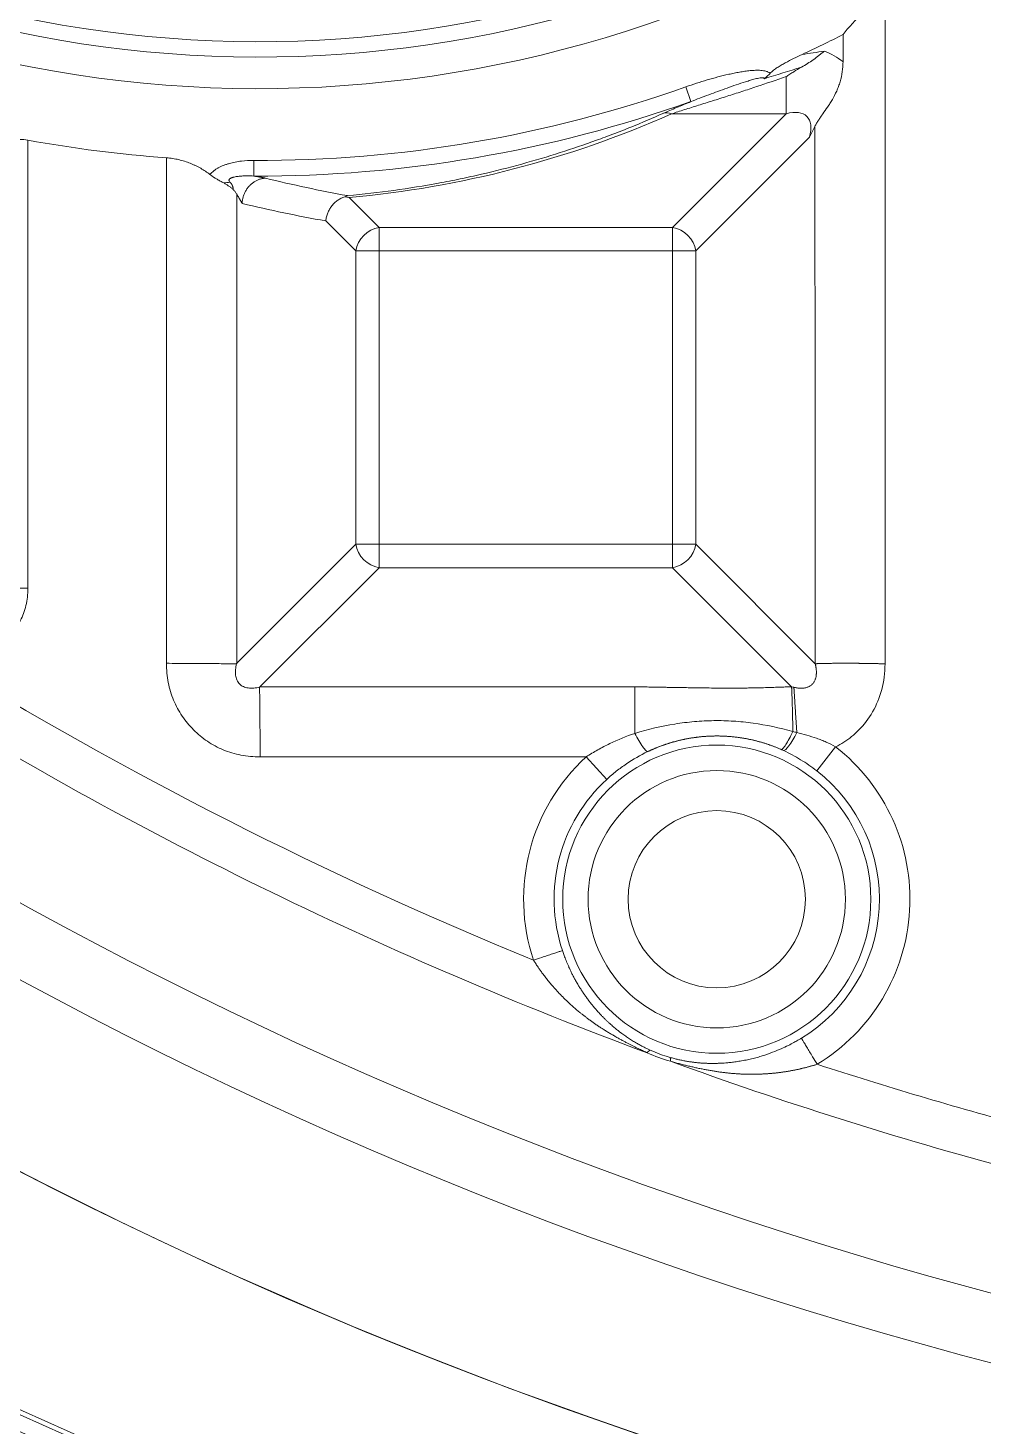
# Model space of a CAD drawing. Header units: millimetres. Extents: x 559 to 1112, y 323 to 643.
# Drawn here: x 678.38 to 697.24, y 402.84 to 430.45 of the extents above; entities that cross this region are included whole.
import ezdxf

# ---------------------------------------------------------------- set-up
doc = ezdxf.new("R2010")
doc.units = ezdxf.units.MM
doc.layers.add('core', color=7, linetype='Continuous', lineweight=20)

msp = doc.modelspace()

# ---------------------------------------------------------------- linework, layer by layer
at = {"layer": 'core', "lineweight": 13}
for p, q in [((695.307, 417.891), (695.307, 431.06)), ((694.476, 430.317), (694.476, 429.785)), ((693.352, 429.487), (693.352, 428.752)), ((691.37, 429.285), (691.473, 428.995)), ((691.09, 428.752), (693.352, 428.752)), ((691.108, 426.509), (693.352, 428.752)), ((678.377, 419.384), (678.377, 428.233)), ((693.814, 428.29), (691.57, 426.047)), ((681.114, 427.884), (681.114, 417.901)), ((682.5, 417.892), (682.5, 427.17)), ((684.722, 427.1), (685.313, 426.509)), ((684.851, 426.047), (684.26, 426.638)), ((691.108, 426.509), (685.313, 426.509)), ((685.313, 426.509), (685.313, 426.047)), ((691.108, 426.509), (691.108, 426.047)), ((684.851, 426.047), (685.313, 426.047)), ((684.851, 426.047), (684.851, 420.252)), ((685.313, 426.047), (691.108, 426.047)), ((685.313, 420.252), (685.313, 426.047)), ((691.108, 426.047), (691.108, 420.252)), ((691.108, 426.047), (691.57, 426.047)), ((691.57, 420.252), (691.57, 426.047)), ((682.497, 417.898), (684.851, 420.252)), ((685.313, 420.252), (684.851, 420.252)), ((691.108, 420.252), (685.313, 420.252)), ((685.313, 419.79), (685.313, 420.252)), ((691.57, 420.252), (691.108, 420.252)), ((691.108, 420.252), (691.108, 419.79)), ((691.57, 420.252), (693.928, 417.894)), ((685.313, 419.79), (682.957, 417.434)), ((685.313, 419.79), (691.108, 419.79)), ((693.46, 417.438), (691.108, 419.79)), ((690.364, 417.439), (682.962, 417.439)), ((693.957, 415.778), (694.327, 416.254)), ((682.963, 416.053), (689.402, 416.053)), ((689.402, 416.053), (689.81, 415.609))]:
    msp.add_line(p, q, dxfattribs=at)
for radius in [3.043, 2.541, 1.75]:
    msp.add_circle((691.983, 413.243), radius, dxfattribs=at)
for centre, radius, start, end in [((719.145, 493.318), 100.6, 102.90589, 234.03401), ((719.145, 493.318), 100.175, 102.90589, 234.02621), ((719.145, 493.318), 99.403, 102.30628, 234.05643), ((719.145, 493.318), 99.101, 102.30628, 234.08425), ((719.145, 493.318), 99.011, 102.22118, 234.09442), ((719.145, 487.282), 85.99, 192.44405, 257.55596), ((719.145, 487.282), 84.657, 193.18185, 256.81814), ((682.929, 453.078), 23.828, 180, 25), ((682.929, 453.078), 23.204, 180, 25), ((682.929, 453.078), 22.9, 180, 25), ((682.929, 453.078), 25.522, 294.8821, 296.898), ((682.929, 453.078), 25.246, 269.7968, 289.533), ((682.929, 453.078), 25.554, 269.7968, 289.533), ((682.929, 453.078), 25.259, 259.6175, 265.8789), ((719.145, 487.282), 81.296, 238.40732, 247.74993), ((719.145, 487.282), 82.185, 238.40732, 249.68372), ((691.983, 413.243), 3.816, 301.3181, 52.0827), ((691.983, 413.243), 3.816, 132.5704, 198.39), ((691.983, 413.243), 3.213, 132.5704, 198.3899), ((691.983, 413.243), 3.213, 301.3181, 52.1099), ((719.145, 487.282), 89.341, 235.50132, 270), ((719.145, 487.282), 89.341, 235.50132, 304.49868), ((719.145, 493.318), 99.101, 234.08425, 270), ((719.145, 493.318), 99.011, 234.0932, 270), ((719.145, 493.318), 99.403, 234.05643, 305.94357), ((719.145, 493.318), 100.175, 234.02621, 305.97379), ((719.145, 493.318), 100.6, 234.03401, 270), ((719.145, 487.282), 82.185, 250.02426, 254.95636), ((719.145, 487.282), 81.296, 251.95804, 254.95636)]:
    msp.add_arc(centre, radius, start, end, dxfattribs=at)
for centre, major_axis, ratio, start_param, end_param in [((693.01, 427.949), (-1.665, -1.665), 0.854588, 3.27217, 3.479552), ((693.01, 427.949), (0.753, 0.753), 0.472314, 5.576029, 6.990337), ((682.929, 448.328), (0, 21.308), 0.969623, 3.228477, 3.547647), ((691.09, 428.29), (-0.204, 0.46), 0.686211, 5.709498, 6.138985), ((689.248, 453.078), (27.721, 0), 0.969623, 4.470503, 4.531473), ((685.313, 426.047), (-0.356, -0.356), 0.854588, 4.005238, 5.41954), ((691.108, 426.047), (0.356, -0.356), 0.854588, 0.863645, 2.277948), ((685.313, 420.252), (-0.356, 0.356), 0.854588, 0.863645, 2.277948), ((691.108, 420.252), (0.356, 0.356), 0.854588, 4.005238, 5.41954), ((693.552, 416.728), (-0.252, -0.548), 0.156971, 0.053244, 1.287054)]:
    msp.add_ellipse(centre, major_axis=major_axis, ratio=ratio, start_param=start_param, end_param=end_param, dxfattribs=at)
for points, knots in [([(695.307, 431.06), (695.265, 431.036), (695.224, 431.011), (695.143, 430.958), (695.104, 430.931), (694.99, 430.846), (694.917, 430.786), (694.813, 430.691), (694.779, 430.658), (694.714, 430.592), (694.682, 430.559), (694.589, 430.457), (694.531, 430.388), (694.476, 430.317)], [0, 0, 0, 0, 0.125, 0.125, 0.25, 0.25, 0.5, 0.5, 0.625, 0.625, 0.75, 0.75, 1, 1, 1, 1]), ([(693.668, 429.925), (693.612, 429.899), (693.556, 429.872), (693.445, 429.817), (693.39, 429.789), (693.309, 429.744), (693.282, 429.729), (693.229, 429.698), (693.203, 429.681), (693.152, 429.648), (693.127, 429.631), (693.091, 429.603), (693.079, 429.594), (693.057, 429.575), (693.046, 429.564), (693.036, 429.554)], [0, 0, 0, 0, 0.25, 0.25, 0.5, 0.5, 0.625, 0.625, 0.75, 0.75, 0.875, 0.875, 0.9375, 0.9375, 1, 1, 1, 1]), ([(693.657, 429.674), (693.698, 429.696), (693.737, 429.72), (693.814, 429.769), (693.852, 429.795), (693.926, 429.848), (693.963, 429.876), (694.018, 429.919), (694.036, 429.933), (694.073, 429.962), (694.091, 429.977), (694.109, 429.991)], [0, 0, 0, 0, 0.25, 0.25, 0.5, 0.5, 0.75, 0.75, 0.875, 0.875, 1, 1, 1, 1]), ([(693.036, 429.554), (693.025, 429.563), (693.012, 429.571), (692.991, 429.58), (692.984, 429.583), (692.969, 429.589), (692.961, 429.591), (692.938, 429.598), (692.922, 429.601), (692.889, 429.607), (692.871, 429.609), (692.82, 429.613), (692.785, 429.613), (692.715, 429.611), (692.68, 429.609), (692.609, 429.602), (692.574, 429.598), (692.503, 429.588), (692.468, 429.582), (692.397, 429.57), (692.361, 429.563), (692.289, 429.549), (692.254, 429.541), (692.146, 429.517), (692.075, 429.499), (691.933, 429.462), (691.862, 429.442), (691.721, 429.401), (691.58, 429.357), (691.44, 429.31), (691.37, 429.285)], [0, 0, 0, 0, 0.03125, 0.03125, 0.046875, 0.046875, 0.0625, 0.0625, 0.09375, 0.09375, 0.125, 0.125, 0.1875, 0.1875, 0.25, 0.25, 0.3125, 0.3125, 0.375, 0.375, 0.4375, 0.4375, 0.5, 0.5, 0.625, 0.625, 0.75, 0.75, 0.875, 1, 1, 1, 1]), ([(693.352, 429.487), (693.376, 429.504), (693.401, 429.52), (693.451, 429.552), (693.476, 429.568), (693.553, 429.615), (693.605, 429.645), (693.657, 429.674)], [0, 0, 0, 0, 0.25, 0.25, 0.5, 0.5, 1, 1, 1, 1]), ([(693.921, 428.505), (693.931, 428.527), (693.942, 428.548), (693.966, 428.589), (693.979, 428.609), (694.005, 428.649), (694.019, 428.669), (694.047, 428.71), (694.062, 428.731), (694.107, 428.794), (694.138, 428.839), (694.186, 428.909), (694.202, 428.933), (694.234, 428.983), (694.25, 429.009), (694.296, 429.089), (694.325, 429.144), (694.364, 429.232), (694.383, 429.277), (694.399, 429.324), (694.41, 429.355), (694.415, 429.371), (694.438, 429.451), (694.452, 429.516), (694.471, 429.649), (694.476, 429.716), (694.476, 429.785)], [0, 0, 0, 0, 0.0625, 0.0625, 0.125, 0.125, 0.1875, 0.1875, 0.25, 0.25, 0.375, 0.375, 0.4375, 0.4375, 0.5, 0.5, 0.625, 0.625, 0.6875, 0.71875, 0.71875, 0.75, 0.75, 0.875, 0.875, 1, 1, 1, 1]), ([(691.09, 428.752), (691.13, 428.766), (691.172, 428.779), (691.258, 428.807), (691.302, 428.821), (691.391, 428.849), (691.437, 428.863), (691.528, 428.892), (691.574, 428.906), (691.713, 428.95), (691.807, 428.979), (691.996, 429.039), (692.092, 429.069), (692.284, 429.131), (692.381, 429.162), (692.575, 429.225), (692.672, 429.257), (692.963, 429.354), (693.157, 429.42), (693.352, 429.487)], [0, 0, 0, 0, 0.0625, 0.0625, 0.125, 0.125, 0.1875, 0.1875, 0.25, 0.25, 0.375, 0.375, 0.5, 0.5, 0.625, 0.625, 0.75, 0.75, 1, 1, 1, 1]), ([(692.918, 429.447), (692.918, 429.45), (692.917, 429.453), (692.914, 429.458), (692.911, 429.46), (692.905, 429.463), (692.901, 429.464), (692.893, 429.465), (692.889, 429.465), (692.877, 429.466), (692.869, 429.465), (692.853, 429.464), (692.845, 429.463), (692.821, 429.459), (692.805, 429.456), (692.773, 429.449), (692.757, 429.446), (692.709, 429.433), (692.678, 429.425), (692.615, 429.406), (692.584, 429.396), (692.491, 429.367), (692.43, 429.346), (692.307, 429.305), (692.246, 429.283), (692.125, 429.24), (692.065, 429.218), (691.945, 429.174), (691.885, 429.152), (691.707, 429.085), (691.589, 429.04), (691.473, 428.995)], [0, 0, 0, 0, 0.007812, 0.007812, 0.015625, 0.015625, 0.023437, 0.023437, 0.03125, 0.03125, 0.046875, 0.046875, 0.0625, 0.0625, 0.09375, 0.09375, 0.125, 0.125, 0.1875, 0.1875, 0.25, 0.25, 0.375, 0.375, 0.5, 0.5, 0.625, 0.625, 0.75, 0.75, 1, 1, 1, 1]), ([(692.918, 429.447), (692.923, 429.451), (692.929, 429.455), (692.939, 429.463), (692.944, 429.467), (692.96, 429.479), (692.97, 429.488), (692.999, 429.515), (693.018, 429.534), (693.036, 429.554)], [0, 0, 0, 0, 0.125, 0.125, 0.25, 0.25, 0.5, 0.5, 1, 1, 1, 1]), ([(691.473, 428.995), (691.47, 428.993), (691.467, 428.992), (691.461, 428.99), (691.452, 428.986), (691.431, 428.977), (691.389, 428.959), (691.353, 428.944), (691.282, 428.915), (691.235, 428.895), (691.144, 428.857), (691.1, 428.838), (691.014, 428.801), (690.973, 428.783), (690.934, 428.765)], [0, 0, 0, 0, 0.015625, 0.015625, 0.03125, 0.0625, 0.125, 0.25, 0.25, 0.5, 0.5, 0.75, 0.75, 1, 1, 1, 1]), ([(690.934, 428.765), (690.723, 428.672), (690.508, 428.58), (690.175, 428.445), (690.063, 428.401), (689.836, 428.314), (689.721, 428.272), (689.372, 428.145), (689.133, 428.064), (688.643, 427.908), (688.392, 427.833), (687.874, 427.69), (687.608, 427.623), (687.265, 427.544), (687.195, 427.528), (687.056, 427.497), (686.986, 427.482), (686.774, 427.438), (686.631, 427.41), (686.2, 427.331), (685.906, 427.283), (685.307, 427.2), (685.001, 427.165), (684.688, 427.137)], [0, 0, 0, 0, 0.125, 0.125, 0.1875, 0.1875, 0.25, 0.25, 0.375, 0.375, 0.5, 0.5, 0.625, 0.625, 0.65625, 0.65625, 0.6875, 0.6875, 0.75, 0.75, 0.875, 0.875, 1, 1, 1, 1]), ([(693.921, 428.505), (693.904, 428.467), (693.886, 428.431), (693.85, 428.359), (693.832, 428.325), (693.814, 428.29)], [0, 0, 0, 0, 0.5, 0.5, 1, 1, 1, 1]), ([(678.377, 428.233), (678.322, 428.243), (678.266, 428.248), (678.198, 428.249), (678.184, 428.249), (678.156, 428.248), (678.143, 428.247), (678.102, 428.244), (678.049, 428.237), (677.998, 428.226), (677.961, 428.216), (677.948, 428.212), (677.924, 428.204), (677.912, 428.2), (677.853, 428.178), (677.81, 428.156), (677.769, 428.132)], [0, 0, 0, 0, 0.25, 0.25, 0.3125, 0.3125, 0.375, 0.375, 0.5, 0.625, 0.625, 0.6875, 0.6875, 0.75, 0.75, 1, 1, 1, 1]), ([(681.972, 427.555), (681.914, 427.599), (681.854, 427.64), (681.757, 427.695), (681.724, 427.713), (681.672, 427.738), (681.654, 427.746), (681.619, 427.761), (681.601, 427.769), (681.51, 427.805), (681.434, 427.829), (681.317, 427.857), (681.277, 427.864), (681.196, 427.877), (681.155, 427.881), (681.114, 427.884)], [0, 0, 0, 0, 0.25, 0.25, 0.375, 0.375, 0.4375, 0.4375, 0.5, 0.5, 0.75, 0.75, 0.875, 0.875, 1, 1, 1, 1]), ([(682.84, 427.832), (682.756, 427.833), (682.674, 427.828), (682.552, 427.814), (682.512, 427.808), (682.431, 427.792), (682.392, 427.783), (682.334, 427.767), (682.315, 427.761), (682.278, 427.749), (682.259, 427.742), (682.204, 427.72), (682.17, 427.705), (682.121, 427.678), (682.105, 427.668), (682.075, 427.648), (682.06, 427.638), (682.018, 427.605), (681.993, 427.581), (681.972, 427.555)], [0, 0, 0, 0, 0.25, 0.25, 0.375, 0.375, 0.5, 0.5, 0.5625, 0.5625, 0.625, 0.625, 0.75, 0.75, 0.8125, 0.8125, 0.875, 0.875, 1, 1, 1, 1]), ([(682.839, 427.524), (682.839, 427.53), (682.839, 427.542), (682.839, 427.575), (682.839, 427.596), (682.839, 427.649), (682.839, 427.68), (682.839, 427.75), (682.84, 427.789), (682.84, 427.832)], [0, 0, 0, 0, 0.25, 0.25, 0.5, 0.5, 0.75, 0.75, 1, 1, 1, 1]), ([(682.244, 427.388), (682.222, 427.399), (682.201, 427.411), (682.157, 427.435), (682.134, 427.448), (682.066, 427.488), (682.019, 427.519), (681.972, 427.555)], [0, 0, 0, 0, 0.25, 0.25, 0.5, 0.5, 1, 1, 1, 1]), ([(682.368, 427.404), (682.363, 427.41), (682.358, 427.416), (682.352, 427.425), (682.351, 427.429), (682.348, 427.436), (682.348, 427.439), (682.348, 427.445), (682.348, 427.447), (682.349, 427.451), (682.35, 427.453), (682.352, 427.458), (682.353, 427.46), (682.357, 427.464), (682.358, 427.466), (682.363, 427.47), (682.365, 427.472), (682.37, 427.475), (682.373, 427.477), (682.381, 427.482), (682.387, 427.485), (682.399, 427.49), (682.406, 427.492), (682.418, 427.496), (682.425, 427.498), (682.444, 427.503), (682.457, 427.506), (682.496, 427.514), (682.522, 427.517), (682.573, 427.523), (682.598, 427.524), (682.648, 427.527), (682.672, 427.528), (682.745, 427.529), (682.792, 427.527), (682.839, 427.524)], [0, 0, 0, 0, 0.0625, 0.0625, 0.09375, 0.09375, 0.125, 0.125, 0.140625, 0.140625, 0.15625, 0.15625, 0.171875, 0.171875, 0.1875, 0.1875, 0.203125, 0.203125, 0.21875, 0.21875, 0.25, 0.25, 0.28125, 0.28125, 0.3125, 0.3125, 0.375, 0.375, 0.5, 0.5, 0.625, 0.625, 0.75, 0.75, 1, 1, 1, 1]), ([(682.839, 427.524), (682.843, 427.524), (682.852, 427.522), (682.866, 427.52), (682.879, 427.518), (682.892, 427.516), (682.905, 427.514), (682.917, 427.512), (682.929, 427.51), (682.941, 427.508), (682.953, 427.506), (682.965, 427.504), (682.976, 427.501), (682.987, 427.499), (682.998, 427.497), (683.009, 427.495), (683.019, 427.493), (683.029, 427.491), (683.039, 427.488), (683.049, 427.486), (683.058, 427.484), (683.064, 427.483), (683.067, 427.482)], [0, 0, 0, 0, 0.050099, 0.100148, 0.150154, 0.200122, 0.25006, 0.299974, 0.349871, 0.399758, 0.449641, 0.499526, 0.549421, 0.599333, 0.649267, 0.69923, 0.74923, 0.799272, 0.849364, 0.899511, 0.949721, 1, 1, 1, 1]), ([(682.431, 427.255), (682.418, 427.268), (682.405, 427.28), (682.376, 427.303), (682.361, 427.314), (682.33, 427.337), (682.313, 427.347), (682.279, 427.368), (682.262, 427.378), (682.244, 427.388)], [0, 0, 0, 0, 0.25, 0.25, 0.5, 0.5, 0.75, 0.75, 1, 1, 1, 1]), ([(682.5, 427.17), (682.491, 427.186), (682.48, 427.202), (682.457, 427.23), (682.444, 427.243), (682.431, 427.255)], [0, 0, 0, 0, 0.5, 0.5, 1, 1, 1, 1]), ([(682.5, 427.17), (682.505, 427.163), (682.512, 427.149), (682.524, 427.129), (682.535, 427.111), (682.545, 427.093), (682.555, 427.076), (682.563, 427.061), (682.572, 427.046), (682.579, 427.033), (682.586, 427.02), (682.592, 427.009), (682.598, 426.999), (682.603, 426.99), (682.606, 426.984), (682.608, 426.982)], [0, 0, 0, 0, 0.113156, 0.220023, 0.320693, 0.415247, 0.503754, 0.586277, 0.662868, 0.733574, 0.798434, 0.85748, 0.910742, 0.958242, 1, 1, 1, 1]), ([(684.688, 427.137), (684.679, 427.134), (684.671, 427.131), (684.653, 427.124), (684.644, 427.119), (684.636, 427.114)], [0, 0, 0, 0, 0.5, 0.5, 1, 1, 1, 1]), ([(684.26, 426.638), (684.261, 426.651), (684.263, 426.665), (684.267, 426.691), (684.273, 426.717), (684.28, 426.743), (684.288, 426.769), (684.293, 426.782), (684.308, 426.82), (684.32, 426.844), (684.34, 426.879), (684.347, 426.891), (684.362, 426.913), (684.37, 426.925), (684.396, 426.957), (684.414, 426.977), (684.443, 427.004), (684.453, 427.013), (684.474, 427.03), (684.484, 427.038), (684.517, 427.061), (684.563, 427.088), (684.611, 427.107), (684.636, 427.114)], [0, 0, 0, 0, 0.0625, 0.0625, 0.125, 0.1875, 0.1875, 0.25, 0.25, 0.375, 0.375, 0.4375, 0.4375, 0.5, 0.5, 0.625, 0.625, 0.6875, 0.6875, 0.75, 0.75, 0.875, 1, 1, 1, 1]), ([(678.377, 419.384), (678.279, 419.384), (678.086, 419.384), (677.819, 419.384), (677.632, 419.384), (677.517, 419.384), (677.472, 419.384), (677.453, 419.384)], [0, 0, 0, 0, 0.25, 0.5, 0.75, 0.875, 1, 1, 1, 1]), ([(682.498, 417.892), (682.44, 417.892), (682.286, 417.893), (681.95, 417.897), (681.551, 417.9), (681.261, 417.901), (681.114, 417.901)], [0, 0, 0, 0, 0.25, 0.5, 0.75, 1, 1, 1, 1]), ([(682.953, 417.433), (682.915, 417.422), (682.837, 417.409), (682.727, 417.411), (682.629, 417.438), (682.551, 417.491), (682.5, 417.569), (682.475, 417.666), (682.474, 417.775), (682.487, 417.853), (682.498, 417.892)], [0, 0, 0, 0, 0.125, 0.25, 0.375, 0.5, 0.625, 0.75, 0.875, 1, 1, 1, 1]), ([(693.928, 417.892), (693.929, 417.887), (693.931, 417.875), (693.935, 417.858), (693.939, 417.839), (693.942, 417.82), (693.945, 417.799), (693.948, 417.777), (693.95, 417.755), (693.951, 417.731), (693.951, 417.708), (693.949, 417.684), (693.947, 417.659), (693.943, 417.634), (693.937, 417.61), (693.929, 417.586), (693.92, 417.562), (693.908, 417.538), (693.893, 417.516), (693.874, 417.493), (693.852, 417.472), (693.825, 417.453), (693.797, 417.438), (693.768, 417.427), (693.739, 417.418), (693.709, 417.413), (693.68, 417.41), (693.651, 417.409), (693.624, 417.41), (693.597, 417.412), (693.572, 417.415), (693.548, 417.419), (693.526, 417.424), (693.513, 417.427), (693.506, 417.429)], [0, 0, 0, 0, 0.021514, 0.04466, 0.06929, 0.09525, 0.122373, 0.15049, 0.179426, 0.209003, 0.239049, 0.269395, 0.299889, 0.3304, 0.36083, 0.391128, 0.421307, 0.451461, 0.481791, 0.512617, 0.550458, 0.587201, 0.623523, 0.659821, 0.696253, 0.732799, 0.769307, 0.805543, 0.841219, 0.87602, 0.909617, 0.941687, 0.971913, 1, 1, 1, 1]), ([(695.307, 417.891), (695.301, 417.892), (695.289, 417.892), (695.271, 417.892), (695.253, 417.893), (695.234, 417.893), (695.216, 417.894), (695.199, 417.894), (695.181, 417.894), (695.163, 417.895), (695.146, 417.895), (695.128, 417.896), (695.111, 417.896), (695.094, 417.896), (695.077, 417.897), (695.06, 417.897), (695.043, 417.897), (695.027, 417.897), (695.01, 417.898), (694.994, 417.898), (694.978, 417.898), (694.962, 417.898), (694.946, 417.899), (694.931, 417.899), (694.915, 417.899), (694.9, 417.899), (694.885, 417.9), (694.87, 417.9), (694.855, 417.9), (694.841, 417.9), (694.826, 417.9), (694.812, 417.9), (694.798, 417.901), (694.784, 417.901), (694.771, 417.901), (694.757, 417.901), (694.744, 417.901), (694.731, 417.901), (694.718, 417.901), (694.706, 417.901), (694.693, 417.902), (694.681, 417.902), (694.669, 417.902), (694.657, 417.902), (694.645, 417.902), (694.634, 417.902), (694.622, 417.902), (694.611, 417.902), (694.6, 417.902), (694.59, 417.902), (694.579, 417.902), (694.569, 417.902), (694.558, 417.902), (694.549, 417.902), (694.539, 417.902), (694.529, 417.902), (694.52, 417.902), (694.51, 417.902), (694.501, 417.902), (694.48, 417.902), (694.447, 417.902), (694.404, 417.902), (694.362, 417.902), (694.322, 417.902), (694.284, 417.901), (694.247, 417.901), (694.213, 417.9), (694.18, 417.9), (694.149, 417.899), (694.12, 417.899), (694.092, 417.898), (694.066, 417.897), (694.042, 417.897), (694.019, 417.896), (693.998, 417.895), (693.978, 417.895), (693.96, 417.894), (693.943, 417.893), (693.933, 417.892), (693.928, 417.892)], [0, 0, 0, 0, 0.010562, 0.021074, 0.031536, 0.041945, 0.0523, 0.062599, 0.072842, 0.083026, 0.093151, 0.103214, 0.113215, 0.123153, 0.133025, 0.142831, 0.15257, 0.16224, 0.17184, 0.181369, 0.190825, 0.200209, 0.209518, 0.218752, 0.227909, 0.236989, 0.245991, 0.254914, 0.263756, 0.272517, 0.281197, 0.289794, 0.298307, 0.306736, 0.31508, 0.323339, 0.331511, 0.339596, 0.347594, 0.355503, 0.363324, 0.371055, 0.378697, 0.386248, 0.393708, 0.401076, 0.408353, 0.415538, 0.42263, 0.429629, 0.436535, 0.443347, 0.450066, 0.45669, 0.463219, 0.469654, 0.475993, 0.482238, 0.488386, 0.494439, 0.525657, 0.556442, 0.586774, 0.616635, 0.646006, 0.674874, 0.703222, 0.73104, 0.758317, 0.785043, 0.811212, 0.836816, 0.861851, 0.886314, 0.910202, 0.933514, 0.95625, 0.978412, 1, 1, 1, 1]), ([(682.963, 416.053), (682.963, 416.198), (682.962, 416.485), (682.958, 416.882), (682.955, 417.218), (682.953, 417.373), (682.953, 417.433)], [0, 0, 0, 0, 0.25, 0.5, 0.75, 1, 1, 1, 1]), ([(690.364, 417.439), (690.364, 417.398), (690.364, 417.293), (690.364, 417.066), (690.364, 416.797), (690.364, 416.605), (690.364, 416.518)], [0, 0, 0, 0, 0.256515, 0.521984, 0.787453, 1, 1, 1, 1]), ([(693.46, 417.438), (693.439, 417.438), (693.398, 417.436), (693.336, 417.434), (693.273, 417.431), (693.209, 417.429), (693.144, 417.427), (693.078, 417.425), (693.011, 417.423), (692.942, 417.421), (692.873, 417.419), (692.803, 417.418), (692.731, 417.416), (692.649, 417.415), (692.548, 417.413), (692.416, 417.412), (692.293, 417.412), (692.188, 417.412), (692.115, 417.412), (692.047, 417.412), (691.985, 417.413), (691.929, 417.413), (691.833, 417.414), (691.688, 417.416), (691.545, 417.418), (691.419, 417.42), (691.293, 417.422), (691.152, 417.424), (691.028, 417.426), (690.947, 417.428), (690.872, 417.429), (690.802, 417.43), (690.714, 417.432), (690.608, 417.434), (690.485, 417.436), (690.404, 417.438), (690.364, 417.439)], [0, 0, 0, 0, 0.019787, 0.039885, 0.060301, 0.081044, 0.102119, 0.123531, 0.145283, 0.167376, 0.189811, 0.212587, 0.235703, 0.259155, 0.291845, 0.334204, 0.386187, 0.4116, 0.43521, 0.457022, 0.477043, 0.495278, 0.511732, 0.569751, 0.635889, 0.650394, 0.691302, 0.758652, 0.786229, 0.812154, 0.836427, 0.859046, 0.880014, 0.921728, 0.961707, 1, 1, 1, 1]), ([(693.486, 416.552), (693.221, 416.628), (692.828, 416.711), (692.312, 416.764), (691.927, 416.774), (691.542, 416.755), (691.025, 416.691), (690.631, 416.599), (690.364, 416.518)], [0, 0, 0, 0, 0.25, 0.375, 0.5, 0.625, 0.75, 1, 1, 1, 1]), ([(689.402, 416.053), (689.477, 416.102), (689.554, 416.149), (689.71, 416.236), (689.789, 416.277), (690.03, 416.393), (690.195, 416.46), (690.364, 416.518)], [0, 0, 0, 0, 0.25, 0.25, 0.5, 0.5, 1, 1, 1, 1]), ([(690.364, 416.518), (690.39, 416.469), (690.445, 416.37), (690.523, 416.247), (690.586, 416.171), (690.611, 416.157), (690.62, 416.158)], [0, 0, 0, 0, 0.248108, 0.499199, 0.75029, 1, 1, 1, 1]), ([(691.983, 416.466), (691.974, 416.466), (691.956, 416.466), (691.929, 416.466), (691.902, 416.465), (691.875, 416.464), (691.848, 416.463), (691.821, 416.462), (691.794, 416.461), (691.768, 416.459), (691.741, 416.457), (691.715, 416.455), (691.689, 416.453), (691.663, 416.45), (691.637, 416.447), (691.611, 416.444), (691.585, 416.441), (691.56, 416.438), (691.534, 416.434), (691.509, 416.431), (691.484, 416.427), (691.459, 416.423), (691.434, 416.418), (691.409, 416.414), (691.385, 416.409), (691.36, 416.405), (691.336, 416.4), (691.312, 416.395), (691.288, 416.389), (691.264, 416.384), (691.24, 416.378), (691.217, 416.372), (691.193, 416.366), (691.17, 416.36), (691.147, 416.354), (691.124, 416.348), (691.101, 416.341), (691.079, 416.335), (691.056, 416.328), (691.034, 416.321), (691.012, 416.314), (690.99, 416.307), (690.968, 416.299), (690.946, 416.292), (690.924, 416.284), (690.903, 416.277), (690.882, 416.269), (690.861, 416.261), (690.84, 416.253), (690.819, 416.245), (690.798, 416.237), (690.778, 416.228), (690.757, 416.22), (690.737, 416.211), (690.717, 416.202), (690.697, 416.194), (690.678, 416.185), (690.658, 416.176), (690.639, 416.167), (690.626, 416.161), (690.62, 416.158)], [0, 0, 0, 0, 0.019333, 0.038592, 0.057775, 0.076883, 0.095916, 0.114874, 0.133757, 0.152565, 0.171299, 0.189958, 0.208543, 0.227053, 0.245489, 0.263851, 0.282139, 0.300352, 0.318492, 0.336557, 0.354549, 0.372468, 0.390313, 0.408084, 0.425782, 0.443407, 0.460959, 0.478438, 0.495844, 0.513177, 0.530437, 0.547625, 0.564741, 0.581784, 0.598755, 0.615655, 0.632482, 0.649237, 0.665921, 0.682534, 0.699075, 0.715545, 0.731943, 0.748271, 0.764528, 0.780715, 0.796831, 0.812877, 0.828852, 0.844758, 0.860593, 0.87636, 0.892056, 0.907683, 0.923241, 0.93873, 0.95415, 0.969502, 0.984785, 1, 1, 1, 1]), ([(693.258, 416.199), (693.25, 416.202), (693.234, 416.209), (693.209, 416.22), (693.185, 416.23), (693.16, 416.24), (693.135, 416.25), (693.11, 416.259), (693.085, 416.269), (693.059, 416.278), (693.034, 416.287), (693.008, 416.296), (692.982, 416.305), (692.956, 416.314), (692.93, 416.322), (692.903, 416.33), (692.877, 416.338), (692.85, 416.346), (692.823, 416.353), (692.796, 416.36), (692.769, 416.368), (692.741, 416.374), (692.714, 416.381), (692.686, 416.388), (692.658, 416.394), (692.631, 416.4), (692.602, 416.405), (692.574, 416.411), (692.546, 416.416), (692.517, 416.421), (692.489, 416.426), (692.46, 416.43), (692.431, 416.435), (692.402, 416.439), (692.373, 416.442), (692.344, 416.446), (692.314, 416.449), (692.285, 416.452), (692.255, 416.455), (692.225, 416.457), (692.195, 416.459), (692.165, 416.461), (692.135, 416.463), (692.105, 416.464), (692.075, 416.465), (692.044, 416.466), (692.014, 416.466), (691.993, 416.466), (691.983, 416.466)], [0, 0, 0, 0, 0.020283, 0.040628, 0.061034, 0.081503, 0.102034, 0.122628, 0.143284, 0.164004, 0.184786, 0.205633, 0.226542, 0.247516, 0.268554, 0.289656, 0.310823, 0.332054, 0.35335, 0.374712, 0.396138, 0.41763, 0.439188, 0.460812, 0.482502, 0.504258, 0.52608, 0.547969, 0.569925, 0.591948, 0.614038, 0.636196, 0.65842, 0.680713, 0.703073, 0.725501, 0.747998, 0.770563, 0.793196, 0.815897, 0.838668, 0.861508, 0.884416, 0.907394, 0.930441, 0.953558, 0.976744, 1, 1, 1, 1]), ([(693.486, 416.552), (693.461, 416.5), (693.436, 416.452), (693.388, 416.365), (693.366, 416.327), (693.325, 416.264), (693.307, 416.24), (693.278, 416.207), (693.266, 416.199), (693.258, 416.199)], [0, 0, 0, 0, 0.25, 0.25, 0.5, 0.5, 0.75, 0.75, 1, 1, 1, 1]), ([(693.564, 416.536), (693.629, 416.518), (693.695, 416.501), (693.826, 416.463), (693.891, 416.443), (693.987, 416.41), (694.019, 416.398), (694.083, 416.373), (694.114, 416.36), (694.208, 416.318), (694.269, 416.287), (694.328, 416.253)], [0, 0, 0, 0, 0.25, 0.25, 0.5, 0.5, 0.625, 0.625, 0.75, 0.75, 1, 1, 1, 1]), ([(690.62, 416.158), (690.472, 416.087), (690.331, 416.006), (690.129, 415.869), (690.063, 415.821), (689.934, 415.719), (689.871, 415.665), (689.81, 415.609)], [0, 0, 0, 0, 0.5, 0.5, 0.75, 0.75, 1, 1, 1, 1]), ([(693.304, 416.178), (693.302, 416.179), (693.3, 416.18), (693.291, 416.184), (693.284, 416.187), (693.271, 416.193), (693.264, 416.196), (693.258, 416.199)], [0, 0, 0, 0, 0.141655, 0.141655, 0.570965, 0.570965, 1, 1, 1, 1]), ([(693.957, 415.778), (693.905, 415.818), (693.853, 415.856), (693.748, 415.929), (693.694, 415.964), (693.585, 416.031), (693.53, 416.063), (693.419, 416.123), (693.362, 416.151), (693.304, 416.178)], [0, 0, 0, 0, 0.25, 0.25, 0.5, 0.5, 0.75, 0.75, 1, 1, 1, 1]), ([(688.934, 412.229), (688.931, 412.228), (688.906, 412.219), (688.824, 412.192), (688.74, 412.164), (688.637, 412.13), (688.508, 412.087), (688.415, 412.056), (688.362, 412.039)], [0, 0, 0, 0, 0.258858, 0.394097, 0.529337, 0.664577, 0.799817, 1, 1, 1, 1]), ([(690.669, 410.262), (690.659, 410.266), (690.64, 410.275), (690.611, 410.288), (690.581, 410.303), (690.55, 410.318), (690.518, 410.335), (690.485, 410.352), (690.45, 410.371), (690.415, 410.391), (690.378, 410.412), (690.339, 410.435), (690.299, 410.46), (690.26, 410.485), (690.221, 410.51), (690.183, 410.536), (690.146, 410.563), (690.115, 410.585), (690.089, 410.604), (690.068, 410.62), (690.044, 410.639), (690.018, 410.66), (689.989, 410.683), (689.957, 410.709), (689.924, 410.738), (689.888, 410.769), (689.85, 410.803), (689.81, 410.841), (689.769, 410.881), (689.725, 410.925), (689.68, 410.972), (689.633, 411.023), (689.585, 411.078), (689.537, 411.135), (689.49, 411.193), (689.444, 411.253), (689.4, 411.314), (689.356, 411.375), (689.315, 411.438), (689.274, 411.502), (689.234, 411.568), (689.195, 411.636), (689.157, 411.705), (689.123, 411.771), (689.092, 411.834), (689.064, 411.895), (689.039, 411.952), (689.016, 412.007), (688.996, 412.058), (688.978, 412.105), (688.961, 412.15), (688.947, 412.19), (688.938, 412.216), (688.934, 412.229)], [0, 0, 0, 0, 0.011087, 0.022688, 0.03481, 0.047458, 0.060641, 0.074366, 0.088643, 0.103479, 0.118882, 0.136151, 0.153403, 0.17064, 0.187861, 0.205067, 0.222255, 0.239422, 0.248145, 0.258246, 0.26973, 0.282599, 0.296856, 0.312502, 0.329536, 0.347957, 0.367759, 0.388935, 0.411469, 0.435339, 0.460518, 0.487, 0.515687, 0.544232, 0.572664, 0.600994, 0.629199, 0.657259, 0.685164, 0.712907, 0.740486, 0.770158, 0.798317, 0.824979, 0.850162, 0.873882, 0.896156, 0.916996, 0.936415, 0.95442, 0.971018, 0.986211, 1, 1, 1, 1]), ([(688.362, 412.039), (688.365, 412.035), (688.372, 412.024), (688.385, 412.003), (688.403, 411.975), (688.426, 411.94), (688.455, 411.897), (688.49, 411.846), (688.531, 411.789), (688.579, 411.725), (688.635, 411.654), (688.698, 411.576), (688.77, 411.493), (688.851, 411.404), (688.942, 411.31), (689.043, 411.212), (689.155, 411.11), (689.25, 411.029), (689.325, 410.969), (689.374, 410.93), (689.426, 410.89), (689.479, 410.851), (689.533, 410.812), (689.589, 410.773), (689.647, 410.734), (689.706, 410.696), (689.767, 410.657), (689.83, 410.619), (689.894, 410.58), (689.959, 410.543), (690.023, 410.506), (690.085, 410.472), (690.145, 410.439), (690.202, 410.409), (690.257, 410.38), (690.31, 410.353), (690.361, 410.328), (690.409, 410.304), (690.454, 410.283), (690.497, 410.262), (690.537, 410.244), (690.575, 410.226), (690.599, 410.215), (690.611, 410.21)], [0, 0, 0, 0, 0.004958, 0.012968, 0.024046, 0.038214, 0.055504, 0.075957, 0.099621, 0.126557, 0.156832, 0.190518, 0.227691, 0.268427, 0.312795, 0.360851, 0.412621, 0.468101, 0.489533, 0.511353, 0.533574, 0.556206, 0.579251, 0.602706, 0.626567, 0.650832, 0.6755, 0.700572, 0.726046, 0.752202, 0.777356, 0.801503, 0.824641, 0.846767, 0.867881, 0.887981, 0.907063, 0.925126, 0.942166, 0.958179, 0.97316, 0.987102, 1, 1, 1, 1]), ([(693.653, 410.498), (693.647, 410.494), (693.624, 410.48), (693.575, 410.451), (693.497, 410.407), (693.388, 410.35), (693.248, 410.285), (693.076, 410.214), (692.916, 410.159), (692.778, 410.118), (692.67, 410.091), (692.559, 410.066), (692.447, 410.046), (692.342, 410.03), (692.248, 410.019), (692.168, 410.011), (692.102, 410.006), (692.05, 410.003), (692.012, 410.002), (691.991, 410.001), (691.983, 410.001)], [0, 0, 0, 0, 0.012523, 0.043164, 0.091787, 0.1583, 0.242765, 0.345455, 0.466787, 0.52809, 0.591687, 0.657548, 0.725607, 0.789419, 0.845079, 0.89257, 0.931838, 0.96284, 0.98556, 1, 1, 1, 1]), ([(693.967, 409.983), (693.938, 410.03), (693.886, 410.115), (693.815, 410.232), (693.759, 410.324), (693.713, 410.4), (693.669, 410.473), (693.655, 410.494), (693.653, 410.498)], [0, 0, 0, 0, 0.201491, 0.337385, 0.473278, 0.609172, 0.745065, 1, 1, 1, 1]), ([(690.669, 410.262), (690.663, 410.262), (690.655, 410.257), (690.635, 410.24), (690.624, 410.227), (690.611, 410.21)], [0, 0, 0, 0, 0.5, 0.5, 1, 1, 1, 1]), ([(691.983, 410.001), (691.974, 410.001), (691.955, 410), (691.927, 410), (691.898, 410), (691.87, 410), (691.841, 410), (691.813, 410.001), (691.785, 410.002), (691.756, 410.003), (691.728, 410.004), (691.699, 410.006), (691.671, 410.008), (691.642, 410.01), (691.614, 410.013), (691.585, 410.016), (691.556, 410.019), (691.528, 410.022), (691.499, 410.026), (691.47, 410.03), (691.439, 410.035), (691.405, 410.04), (691.368, 410.047), (691.331, 410.053), (691.293, 410.061), (691.255, 410.069), (691.216, 410.078), (691.178, 410.087), (691.138, 410.097), (691.098, 410.107), (691.072, 410.115), (691.058, 410.119)], [0, 0, 0, 0, 0.031382, 0.062747, 0.094095, 0.125421, 0.156725, 0.188004, 0.219256, 0.250479, 0.281672, 0.312835, 0.343965, 0.375062, 0.406126, 0.437157, 0.468154, 0.499119, 0.530052, 0.560955, 0.59183, 0.630941, 0.670394, 0.710198, 0.750365, 0.790908, 0.831845, 0.873196, 0.914986, 0.957243, 1, 1, 1, 1]), ([(691.058, 410.119), (691.061, 410.117), (691.064, 410.112), (691.067, 410.102), (691.068, 410.092), (691.069, 410.08), (691.07, 410.064), (691.07, 410.05), (691.069, 410.042)], [0, 0, 0, 0, 0.254947, 0.39085, 0.526753, 0.662655, 0.798558, 1, 1, 1, 1]), ([(693.967, 409.983), (693.958, 409.98), (693.942, 409.975), (693.917, 409.968), (693.892, 409.961), (693.867, 409.953), (693.842, 409.946), (693.817, 409.939), (693.792, 409.933), (693.767, 409.926), (693.742, 409.919), (693.716, 409.913), (693.691, 409.907), (693.665, 409.901), (693.64, 409.895), (693.614, 409.889), (693.588, 409.883), (693.562, 409.878), (693.536, 409.872), (693.51, 409.867), (693.484, 409.862), (693.458, 409.857), (693.432, 409.852), (693.406, 409.848), (693.379, 409.843), (693.353, 409.839), (693.327, 409.835), (693.3, 409.831), (693.273, 409.827), (693.247, 409.823), (693.22, 409.82), (693.193, 409.817), (693.166, 409.813), (693.14, 409.81), (693.113, 409.808), (693.086, 409.805), (693.058, 409.803), (693.031, 409.8), (693.004, 409.798), (692.977, 409.796), (692.949, 409.794), (692.922, 409.793), (692.895, 409.791), (692.867, 409.79), (692.839, 409.789), (692.812, 409.788), (692.784, 409.787), (692.756, 409.787), (692.728, 409.786), (692.7, 409.786), (692.672, 409.786), (692.644, 409.786), (692.616, 409.786), (692.588, 409.787), (692.56, 409.788), (692.532, 409.788), (692.503, 409.789), (692.475, 409.79), (692.447, 409.792), (692.403, 409.794), (692.344, 409.798), (692.27, 409.804), (692.196, 409.811), (692.12, 409.82), (692.044, 409.83), (691.967, 409.841), (691.889, 409.854), (691.811, 409.867), (691.731, 409.882), (691.651, 409.898), (691.57, 409.916), (691.489, 409.934), (691.406, 409.953), (691.323, 409.974), (691.239, 409.995), (691.154, 410.018), (691.098, 410.034), (691.069, 410.042)], [0, 0, 0, 0, 0.008611, 0.017239, 0.025883, 0.034544, 0.043222, 0.051916, 0.060628, 0.069357, 0.078104, 0.086868, 0.095651, 0.104451, 0.11327, 0.122108, 0.130964, 0.13984, 0.148734, 0.157647, 0.166581, 0.175533, 0.184506, 0.193498, 0.202511, 0.211544, 0.220597, 0.229672, 0.238767, 0.247883, 0.25702, 0.266178, 0.275359, 0.28456, 0.293784, 0.303029, 0.312297, 0.321587, 0.3309, 0.340235, 0.349593, 0.358973, 0.368377, 0.377804, 0.387255, 0.396729, 0.406226, 0.415747, 0.425293, 0.434862, 0.444456, 0.454073, 0.463716, 0.473383, 0.483075, 0.492791, 0.502533, 0.5123, 0.522092, 0.531909, 0.557165, 0.582684, 0.608471, 0.634531, 0.660869, 0.687488, 0.714393, 0.741588, 0.769077, 0.796863, 0.824951, 0.853344, 0.882046, 0.911059, 0.940387, 0.970033, 1, 1, 1, 1])]:
    msp.add_open_spline(points, degree=3, knots=knots, dxfattribs=at)
for points in [[(693.668, 429.925), (693.815, 429.947), (693.962, 429.969), (694.109, 429.991)], [(693.657, 429.674), (693.41, 429.598), (693.164, 429.522), (692.918, 429.447)], [(693.921, 428.505), (693.923, 424.967), (693.925, 421.43), (693.928, 417.892)], [(682.244, 427.388), (682.286, 427.391), (682.328, 427.397), (682.368, 427.404)], [(683.067, 427.482), (683.607, 427.35), (684.147, 427.235), (684.688, 427.137)], [(684.636, 427.114), (684.664, 427.111), (684.693, 427.106), (684.722, 427.1)], [(676.556, 418.034), (676.672, 418.01), (676.902, 417.986), (677.233, 418.019), (677.541, 418.117), (677.821, 418.272), (678.057, 418.48), (678.236, 418.736), (678.35, 419.037), (678.377, 419.265), (678.377, 419.384)], [(681.114, 417.901), (681.114, 417.771), (681.138, 417.518), (681.243, 417.168), (681.413, 416.853), (681.641, 416.58), (681.915, 416.351), (682.23, 416.181), (682.58, 416.077), (682.833, 416.053), (682.963, 416.053)], [(694.782, 416.578), (694.891, 416.686), (695.076, 416.928), (695.261, 417.373), (695.304, 417.711), (695.307, 417.891)], [(693.46, 417.438), (693.475, 417.435), (693.491, 417.432), (693.506, 417.429)], [(693.486, 416.552), (693.512, 416.546), (693.538, 416.541), (693.564, 416.536)], [(694.329, 416.252), (694.386, 416.28), (694.495, 416.342), (694.647, 416.451), (694.739, 416.534), (694.782, 416.578)], [(691.069, 410.042), (690.912, 410.087), (690.759, 410.143), (690.611, 410.21)], [(690.669, 410.262), (690.795, 410.205), (690.925, 410.157), (691.058, 410.119)]]:
    msp.add_open_spline(points, degree=3, dxfattribs=at)
for points, weights in [([(682.431, 427.255), (682.431, 427.307), (682.412, 427.359), (682.368, 427.404)], [1.00000000765, 1.00000000934, 1.00000000957, 1.00000000908]), ([(682.608, 426.982), (682.618, 427.264), (682.806, 427.469), (683.067, 427.482)], [0.999999999997, 0.81550389679, 0.815503245377, 0.99999804576]), ([(693.46, 417.438), (693.47, 417.271), (693.479, 416.961), (693.486, 416.552)], [0.999999989418, 0.925017006041, 0.904833553352, 0.939449631351]), ([(693.506, 417.429), (693.517, 417.256), (693.537, 416.943), (693.564, 416.536)], [1.00091962894, 0.924821226786, 0.902800864946, 0.934858543414])]:
    msp.add_rational_spline(points, weights, degree=3, dxfattribs=at)

doc.saveas('drawing.dxf')
